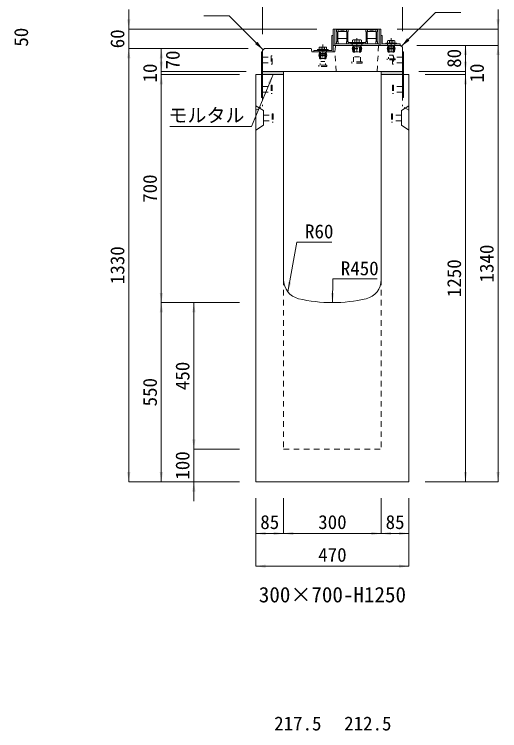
# Model space of a CAD drawing. Units: millimetres at full size. Extents: x -1934 to 78146, y -143454 to -112471.
# Drawn here: x 34148 to 35639, y -134488 to -132288 of the extents above; entities that cross this region are included whole.
import ezdxf
from ezdxf.enums import TextEntityAlignment as Align

# ---------------------------------------------------------------- set-up
doc = ezdxf.new("R2010")
doc.units = ezdxf.units.MM
doc.header["$LTSCALE"] = 23
for name, pattern in [('CHAIN', [18.5, 12, -1.5, 3.5, -1.5]), ('USER2', [1.35, 0.75, -0.6]), ('USER3', [1.35, 0.75, -0.6])]:
    doc.linetypes.add(name, pattern=pattern)
for name, color, linetype, lineweight in [('0_2', 7, 'Continuous', 13), ('インサート', 92, 'USER2', 9), ('グレーチング', 7, 'Continuous', 9), ('ジョイント', 7, 'Continuous', 5), ('モルタル', 7, 'Continuous', 13), ('作業エリア', 11, 'Continuous', 13), ('受枠', 3, 'Continuous', 13), ('寸法線', 7, 'Continuous', 13), ('引出線', 4, 'Continuous', 13), ('本体', 2, 'Continuous', 13), ('ｲﾝｻｰﾄ', 3, 'USER3', 5)]:
    doc.layers.add(name, color=color, linetype=linetype, lineweight=lineweight)
doc.layers.add('ハッチング_モルタル', color=30, linetype='Continuous')
doc.styles.add('ＭＳ ゴシック', font='')
doc.styles.get('ＭＳ ゴシック').set_extended_font_data('MS Gothic')

# ---------------------------------------------------------------- blocks, each defined once
blk = doc.blocks.new('filled_arrow')
at = {"color": 0, "linetype": 'Continuous', "lineweight": -2}
blk.add_solid([(7.5, 1.25), (0, 0), (7.5, -1.25)], dxfattribs=at)

msp = doc.modelspace()

# ---------------------------------------------------------------- hatches: boundary and pattern name
at = {"layer": 'ハッチング_モルタル'}
for points in [[(34909.82, -132463.33), (34909.82, -132473.33), (34974.82, -132473.33), (34974.82, -132463.33)], [(35274.82, -132463.33), (35274.82, -132473.33), (35339.82, -132473.33), (35339.82, -132463.33)]]:
    msp.add_hatch(color=256, dxfattribs=at).paths.add_polyline_path(points)

# ---------------------------------------------------------------- linework, layer by layer
at = {"layer": 'インサート', "linetype": 'Continuous'}
for p, q in [((35219.32, -132376.53), (35181.32, -132376.53)), ((35181.32, -132376.53), (35181.32, -132378.83)), ((35219.32, -132378.83), (35181.32, -132378.83)), ((35219.32, -132376.53), (35219.32, -132378.83)), ((35289.32, -132376.53), (35321.32, -132376.53)), ((35289.32, -132376.53), (35289.32, -132378.83)), ((35289.32, -132378.83), (35321.32, -132378.83)), ((35321.32, -132376.53), (35321.32, -132378.83)), ((35079.32, -132396.53), (35111.32, -132396.53)), ((35079.32, -132396.53), (35079.32, -132398.83)), ((35079.32, -132398.83), (35111.32, -132398.83)), ((35111.32, -132396.53), (35111.32, -132398.83))]:
    msp.add_line(p, q, dxfattribs=at)
at = {"layer": 'インサート', "linetype": 'Continuous', "lineweight": 13}
for p, q in [((35188.33, -132366.53), (35186.47, -132367.38)), ((35186.47, -132367.38), (35186.47, -132376.53)), ((35214.17, -132376.53), (35186.47, -132376.53)), ((35212.32, -132366.53), (35188.33, -132366.53)), ((35212.32, -132366.53), (35214.17, -132367.38)), ((35214.17, -132367.38), (35214.17, -132376.53)), ((35295.84, -132368.53), (35294.37, -132369.38)), ((35294.37, -132369.38), (35294.37, -132376.53)), ((35294.37, -132376.53), (35316.27, -132376.53)), ((35295.84, -132368.53), (35314.8, -132368.53)), ((35314.8, -132368.53), (35316.27, -132369.38)), ((35316.27, -132369.38), (35316.27, -132376.53)), ((35085.84, -132388.53), (35084.37, -132389.38)), ((35084.37, -132389.38), (35084.37, -132396.53)), ((35084.37, -132396.53), (35106.27, -132396.53)), ((35085.84, -132388.53), (35104.8, -132388.53)), ((35104.8, -132388.53), (35106.27, -132389.38)), ((35106.27, -132389.38), (35106.27, -132396.53))]:
    msp.add_line(p, q, dxfattribs=at)
at = {"layer": 'インサート'}
for p, q in [((35186.57, -132392.58), (35187.82, -132383.33)), ((35187.82, -132383.33), (35212.82, -132383.33)), ((35190.87, -132383.33), (35190.87, -132388.33)), ((35191.32, -132376.53), (35191.32, -132378.83)), ((35209.32, -132376.53), (35209.32, -132378.83)), ((35209.77, -132383.33), (35209.77, -132388.33)), ((35214.07, -132392.58), (35212.82, -132383.33)), ((35294.07, -132392.58), (35295.32, -132383.33)), ((35295.32, -132383.33), (35315.32, -132383.33)), ((35298.2, -132383.33), (35298.2, -132388.33)), ((35298.32, -132376.53), (35298.32, -132378.83)), ((35312.32, -132376.53), (35312.32, -132378.83)), ((35312.45, -132383.33), (35312.45, -132388.33)), ((35316.57, -132392.58), (35315.32, -132383.33)), ((35084.07, -132412.58), (35085.32, -132403.33)), ((35085.32, -132403.33), (35105.32, -132403.33)), ((35087.07, -132408.33), (35103.57, -132408.33)), ((35087.07, -132408.33), (35087.07, -132444.33)), ((35088.2, -132403.33), (35088.2, -132408.33)), ((35088.32, -132396.53), (35088.32, -132398.83)), ((35089.32, -132408.33), (35089.32, -132433.33)), ((35101.32, -132408.33), (35101.32, -132433.33)), ((35102.32, -132396.53), (35102.32, -132398.83)), ((35102.45, -132403.33), (35102.45, -132408.33)), ((35103.57, -132408.33), (35103.57, -132444.33)), ((35106.57, -132412.58), (35105.32, -132403.33)), ((35185.32, -132392.58), (35215.32, -132392.58)), ((35185.32, -132392.58), (35185.32, -132394.08)), ((35185.32, -132394.08), (35215.32, -132394.08)), ((35186.57, -132394.08), (35187.82, -132403.33)), ((35187.82, -132403.33), (35212.82, -132403.33)), ((35189.42, -132388.33), (35211.22, -132388.33)), ((35189.42, -132388.33), (35189.42, -132433.83)), ((35192.32, -132388.33), (35192.32, -132418.33)), ((35208.32, -132388.33), (35208.32, -132418.33)), ((35211.22, -132388.33), (35211.22, -132433.83)), ((35214.07, -132394.08), (35212.82, -132403.33)), ((35215.32, -132392.58), (35215.32, -132394.08)), ((35292.82, -132392.58), (35317.82, -132392.58)), ((35292.82, -132392.58), (35292.82, -132394.08)), ((35292.82, -132394.08), (35317.82, -132394.08)), ((35294.07, -132394.08), (35295.32, -132403.33)), ((35295.32, -132403.33), (35315.32, -132403.33)), ((35297.07, -132388.33), (35313.57, -132388.33)), ((35297.07, -132388.33), (35297.07, -132424.33)), ((35299.32, -132388.33), (35299.32, -132413.33)), ((35311.32, -132388.33), (35311.32, -132413.33)), ((35313.57, -132388.33), (35313.57, -132424.33)), ((35316.57, -132394.08), (35315.32, -132403.33)), ((35317.82, -132392.58), (35317.82, -132394.08)), ((34909.82, -132419.83), (34936.82, -132419.83)), ((34909.82, -132419.83), (34909.82, -132436.83)), ((34939.82, -132415.83), (34936.82, -132415.83)), ((34936.82, -132415.83), (34936.82, -132440.83)), ((34939.82, -132440.83), (34939.82, -132415.83)), ((35082.82, -132412.58), (35107.82, -132412.58)), ((35082.82, -132412.58), (35082.82, -132414.08)), ((35082.82, -132414.08), (35107.82, -132414.08)), ((35084.07, -132414.08), (35085.32, -132423.33)), ((35085.32, -132423.33), (35105.32, -132423.33)), ((35106.57, -132414.08), (35105.32, -132423.33)), ((35107.82, -132412.58), (35107.82, -132414.08)), ((35192.32, -132418.33), (35208.32, -132418.33)), ((35293.32, -132428.33), (35293.32, -132424.33)), ((35317.32, -132424.33), (35293.32, -132424.33)), ((35317.32, -132428.33), (35293.32, -132428.33)), ((35299.32, -132413.33), (35311.32, -132413.33)), ((35309.82, -132415.83), (35312.82, -132415.83)), ((35309.82, -132440.83), (35309.82, -132415.83)), ((35312.82, -132415.83), (35312.82, -132440.83)), ((35339.82, -132419.83), (35312.82, -132419.83)), ((35317.32, -132424.33), (35317.32, -132428.33)), ((35339.82, -132419.83), (35339.82, -132436.83)), ((34909.82, -132436.83), (34936.82, -132436.83)), ((34936.82, -132440.83), (34939.82, -132440.83)), ((35083.32, -132448.33), (35083.32, -132444.33)), ((35107.32, -132444.33), (35083.32, -132444.33)), ((35107.32, -132448.33), (35083.32, -132448.33)), ((35089.32, -132433.33), (35101.32, -132433.33)), ((35107.32, -132444.33), (35107.32, -132448.33)), ((35184.32, -132438.33), (35184.32, -132433.83)), ((35216.32, -132433.83), (35184.32, -132433.83)), ((35216.32, -132438.33), (35184.32, -132438.33)), ((35216.32, -132433.83), (35216.32, -132438.33)), ((35312.82, -132440.83), (35309.82, -132440.83)), ((35339.82, -132436.83), (35312.82, -132436.83))]:
    msp.add_line(p, q, dxfattribs=at)
at = {"layer": 'インサート', "linetype": 'Continuous', "lineweight": 5}
for p, q in [((35193.4, -132367.38), (35193.4, -132376.53)), ((35207.25, -132367.38), (35207.25, -132376.53)), ((35299.85, -132369.38), (35299.85, -132376.53)), ((35310.8, -132369.38), (35310.8, -132376.53)), ((35089.85, -132389.38), (35089.85, -132396.53)), ((35100.8, -132389.38), (35100.8, -132396.53))]:
    msp.add_line(p, q, dxfattribs=at)
for centre, radius, start, end in [((35189.93, -132374.04), 7.5, 62.50883, 117.49117), ((35200.32, -132395.27), 28.73, 76.05376, 103.94624), ((35210.71, -132374.04), 7.5, 62.50883, 117.49117), ((35297.11, -132373.38), 4.85, 55.61575, 124.38425), ((35305.32, -132386.65), 18.12, 72.41205, 107.58795), ((35313.53, -132373.38), 4.85, 55.61575, 124.38425), ((35087.11, -132393.38), 4.85, 55.61575, 124.38425), ((35095.32, -132406.65), 18.12, 72.41205, 107.58795), ((35103.53, -132393.38), 4.85, 55.61575, 124.38425)]:
    msp.add_arc(centre, radius, start, end, dxfattribs=at)
at = {"layer": 'グレーチング'}
for p, q in [((35137.82, -132334.83), (35137.82, -132340.83)), ((35137.82, -132334.83), (35262.82, -132334.83)), ((35137.82, -132340.83), (35138.82, -132341.83)), ((35138.82, -132341.83), (35138.82, -132371.83)), ((35142.82, -132340.83), (35141.82, -132341.83)), ((35141.82, -132341.83), (35141.82, -132371.83)), ((35142.82, -132334.83), (35142.82, -132340.83)), ((35142.82, -132340.83), (35167.82, -132334.83)), ((35142.82, -132340.83), (35167.82, -132340.83)), ((35167.82, -132334.83), (35167.82, -132340.83)), ((35167.82, -132340.83), (35168.82, -132341.83)), ((35168.82, -132341.83), (35168.82, -132371.83)), ((35172.82, -132340.83), (35171.82, -132341.83)), ((35171.82, -132341.83), (35171.82, -132371.83)), ((35172.82, -132334.83), (35172.82, -132340.83)), ((35227.82, -132334.83), (35227.82, -132340.83)), ((35227.82, -132340.83), (35228.82, -132341.83)), ((35228.82, -132341.83), (35228.82, -132371.83)), ((35232.82, -132340.83), (35231.82, -132341.83)), ((35231.82, -132341.83), (35231.82, -132371.83)), ((35232.82, -132340.83), (35257.82, -132334.83)), ((35232.82, -132334.83), (35232.82, -132340.83)), ((35232.82, -132340.83), (35257.82, -132340.83)), ((35257.82, -132334.83), (35257.82, -132340.83)), ((35257.82, -132340.83), (35258.82, -132341.83)), ((35258.82, -132341.83), (35258.82, -132371.83)), ((35262.82, -132340.83), (35261.82, -132341.83)), ((35261.82, -132341.83), (35261.82, -132371.83)), ((35262.82, -132334.83), (35262.82, -132340.83)), ((35168.82, -132362.83), (35141.82, -132362.83)), ((35258.82, -132362.83), (35231.82, -132362.83)), ((35137.82, -132372.83), (35138.82, -132371.83)), ((35137.82, -132378.83), (35137.82, -132372.83)), ((35137.82, -132378.83), (35142.82, -132378.83)), ((35142.82, -132372.83), (35141.82, -132371.83)), ((35142.82, -132378.83), (35142.82, -132372.83)), ((35167.82, -132372.83), (35168.82, -132371.83)), ((35167.82, -132378.83), (35167.82, -132372.83)), ((35167.82, -132378.83), (35172.82, -132378.83)), ((35172.82, -132372.83), (35171.82, -132371.83)), ((35172.82, -132378.83), (35172.82, -132372.83)), ((35227.82, -132374.33), (35172.82, -132374.33)), ((35227.82, -132372.83), (35228.82, -132371.83)), ((35227.82, -132378.83), (35227.82, -132372.83)), ((35227.82, -132378.83), (35232.82, -132378.83)), ((35232.82, -132372.83), (35231.82, -132371.83)), ((35232.82, -132378.83), (35232.82, -132372.83)), ((35257.82, -132372.83), (35258.82, -132371.83)), ((35257.82, -132378.83), (35257.82, -132372.83)), ((35257.82, -132378.83), (35262.82, -132378.83)), ((35262.82, -132372.83), (35261.82, -132371.83)), ((35262.82, -132378.83), (35262.82, -132372.83))]:
    msp.add_line(p, q, dxfattribs=at)
at = {"layer": 'ジョイント'}
for p, q in [((34906.62, -132403.33), (34909.82, -132403.33)), ((34906.62, -132403.33), (34906.62, -132543.33)), ((34909.82, -132403.33), (34909.82, -132543.33)), ((35339.82, -132403.33), (35343.02, -132403.33)), ((35339.82, -132403.33), (35339.82, -132543.33)), ((35343.02, -132403.33), (35343.02, -132543.33)), ((34906.62, -132543.33), (34909.82, -132543.33)), ((35339.82, -132543.33), (35343.02, -132543.33))]:
    msp.add_line(p, q, dxfattribs=at)
at = {"layer": 'ジョイント', "linetype": 'USER2'}
for p, q in [((34906.62, -132413.33), (34909.82, -132413.33)), ((35339.82, -132413.33), (35343.02, -132413.33)), ((34906.62, -132458.33), (34909.82, -132458.33)), ((35339.82, -132458.33), (35343.02, -132458.33)), ((34906.62, -132488.33), (34909.82, -132488.33)), ((35339.82, -132488.33), (35343.02, -132488.33)), ((34906.62, -132533.33), (34909.82, -132533.33)), ((35339.82, -132533.33), (35343.02, -132533.33))]:
    msp.add_line(p, q, dxfattribs=at)
at = {"layer": 'モルタル'}
for points in [[(34909.82, -132463.33), (34974.82, -132463.33), (34974.82, -132473.33), (34909.82, -132473.33)], [(35274.82, -132463.33), (35339.82, -132463.33), (35339.82, -132473.33), (35274.82, -132473.33)]]:
    msp.add_lwpolyline(points, close=True, dxfattribs=at)
at = {"layer": '作業エリア'}
for p, q in [((35134.44, -132385.89), (35134.82, -132383.33)), ((35134.82, -132383.33), (35137.41, -132383.33)), ((35057.36, -132393.33), (35059.82, -132393.33)), ((35059.82, -132393.33), (35060.3, -132395.75))]:
    msp.add_line(p, q, dxfattribs=at)
at = {"layer": '受枠'}
for p, q in [((35127.32, -132333.33), (35273.32, -132333.33)), ((35127.32, -132333.33), (35127.32, -132383.33)), ((35131.82, -132333.33), (35131.82, -132383.33)), ((35268.82, -132333.33), (35268.82, -132383.33)), ((35273.32, -132333.33), (35273.32, -132383.33)), ((35122.82, -132398.83), (35122.82, -132353.33)), ((35122.82, -132353.33), (35127.32, -132353.33)), ((35127.32, -132353.33), (35127.32, -132403.33)), ((35277.82, -132353.33), (35273.32, -132353.33)), ((35277.82, -132378.83), (35277.82, -132353.33)), ((35127.32, -132383.33), (35273.32, -132383.33)), ((35131.82, -132378.83), (35268.82, -132378.83)), ((35273.32, -132383.33), (35333.32, -132383.33)), ((35333.32, -132378.83), (35277.82, -132378.83)), ((35333.32, -132383.33), (35333.32, -132378.83)), ((35067.32, -132403.33), (35067.32, -132398.83)), ((35067.32, -132398.83), (35122.82, -132398.83)), ((35127.32, -132403.33), (35067.32, -132403.33))]:
    msp.add_line(p, q, dxfattribs=at)
at = {"layer": '受枠', "linetype": 'CHAIN'}
for p, q in [((35200.32, -132361.08), (35200.32, -132401.08)), ((35305.32, -132361.08), (35305.32, -132401.08)), ((35095.32, -132381.08), (35095.32, -132421.08))]:
    msp.add_line(p, q, dxfattribs=at)
at = {"layer": '受枠', "linetype": 'USER2'}
for p, q in [((35185.32, -132378.83), (35185.32, -132383.33)), ((35215.32, -132378.83), (35215.32, -132383.33)), ((35294.32, -132378.83), (35294.32, -132383.33)), ((35316.32, -132378.83), (35316.32, -132383.33)), ((35084.32, -132398.83), (35084.32, -132403.33)), ((35106.32, -132398.83), (35106.32, -132403.33))]:
    msp.add_line(p, q, dxfattribs=at)
at = {"layer": '寸法線'}
for p, q in [((34909.82, -132349.33), (34909.82, -132092.24)), ((35339.82, -132339.33), (35339.82, -132092.24)), ((35339.82, -132339.33), (35339.82, -132186.88)), ((34499.26, -132453.33), (34499.26, -132273.33)), ((35633.58, -132443.33), (35633.58, -132273.33)), ((35077.32, -132333.33), (34499.26, -132333.33)), ((35323.32, -132333.33), (35633.58, -132333.33)), ((35383.82, -132383.33), (35533.58, -132383.33)), ((35383.82, -132383.33), (35633.58, -132383.33)), ((35383.82, -132383.33), (35633.58, -132383.33)), ((35533.58, -132463.33), (35533.58, -132383.33)), ((35633.58, -133723.33), (35633.58, -132383.33)), ((34499.26, -133723.33), (34499.26, -132393.33)), ((34865.82, -132393.33), (34499.26, -132393.33)), ((34865.82, -132393.33), (34499.26, -132393.33)), ((34599.26, -132463.33), (34599.26, -132393.33)), ((34865.82, -132393.33), (34599.26, -132393.33)), ((34599.26, -132533.33), (34599.26, -132403.33)), ((35533.58, -132403.33), (35533.58, -132533.33)), ((34859.82, -132463.33), (34599.26, -132463.33)), ((34859.82, -132463.33), (34599.26, -132463.33)), ((34599.26, -132473.33), (34599.26, -133173.34)), ((34839.82, -132473.33), (34599.26, -132473.33)), ((34839.82, -132473.33), (34599.26, -132473.33)), ((35389.82, -132463.33), (35533.58, -132463.33)), ((35389.82, -132463.33), (35533.58, -132463.33)), ((35409.82, -132473.33), (35533.58, -132473.33)), ((35409.82, -132473.33), (35533.58, -132473.33)), ((35533.58, -133723.33), (35533.58, -132473.33)), ((34839.82, -133173.34), (34599.26, -133173.34)), ((34599.26, -133723.33), (34599.26, -133173.34)), ((34839.82, -133173.34), (34599.26, -133173.34)), ((34699.26, -133173.34), (34699.26, -133623.33)), ((34839.82, -133173.34), (34699.26, -133173.34)), ((34699.26, -133563.33), (34699.26, -133783.33)), ((34839.82, -133623.33), (34699.26, -133623.33)), ((34839.82, -133623.33), (34699.26, -133623.33)), ((34839.82, -133723.33), (34499.26, -133723.33)), ((34839.82, -133723.33), (34599.26, -133723.33)), ((34839.82, -133723.33), (34699.26, -133723.33)), ((35409.82, -133723.33), (35533.58, -133723.33)), ((35409.82, -133723.33), (35633.58, -133723.33)), ((34889.82, -133773.33), (34889.82, -133882.13)), ((34889.82, -133773.33), (34889.82, -133982.6)), ((34974.82, -133773.33), (34974.82, -133882.13)), ((34974.82, -133773.33), (34974.82, -133882.13)), ((35274.82, -133773.33), (35274.82, -133882.13)), ((35274.82, -133773.33), (35274.82, -133882.13)), ((35359.82, -133773.33), (35359.82, -133882.13)), ((35359.82, -133773.33), (35359.82, -133982.6)), ((34889.82, -133882.13), (34974.82, -133882.13)), ((34974.82, -133882.13), (35274.82, -133882.13)), ((35274.82, -133882.13), (35359.82, -133882.13)), ((34889.82, -133982.6), (35359.82, -133982.6))]:
    msp.add_line(p, q, dxfattribs=at)
at = {"layer": '引出線'}
for points in [[(34912.1, -132397.05), (34807.94, -132292.89), (34729.94, -132292.89)], [(35336.82, -132386.33), (35440.99, -132282.17), (35518.98, -132282.17)], [(34942.32, -132473.33), (34875.92, -132632.28), (34625.01, -132632.28)], [(34987.75, -133140.02), (35015.74, -132987.24), (35123.43, -132987.24)], [(35124.82, -133173.34), (35125.61, -133100.62), (35262.54, -133100.62)]]:
    msp.add_lwpolyline(points, dxfattribs=at)
at = {"layer": '本体'}
for p, q in [((35134.44, -132385.89), (35131.82, -132403.33)), ((35137.41, -132383.33), (35333.82, -132383.33)), ((35333.82, -132383.33), (35339.82, -132389.33)), ((34909.82, -132399.33), (34915.82, -132393.33)), ((34909.82, -132399.33), (34909.82, -132463.33)), ((34915.82, -132393.33), (35057.36, -132393.33)), ((35060.3, -132395.75), (35061.82, -132403.33)), ((35061.82, -132403.33), (35131.82, -132403.33)), ((35339.82, -132389.33), (35339.82, -132463.33)), ((34909.82, -132463.33), (35339.82, -132463.33)), ((34909.82, -132473.33), (34974.82, -132473.33)), ((35274.82, -132473.33), (35339.82, -132473.33))]:
    msp.add_line(p, q, dxfattribs=at)
at = {"layer": '本体', "linetype": 'USER2', "lineweight": 15}
for p, q in [((35261.82, -132463.33), (35266.82, -132383.33)), ((35136.82, -132463.33), (35131.82, -132403.33))]:
    msp.add_line(p, q, dxfattribs=at)
at = {"layer": '本体', "lineweight": 20}
for p, q in [((34889.82, -132473.33), (34889.82, -133723.33)), ((34974.82, -132473.33), (34889.82, -132473.33)), ((34974.82, -133102.81), (34974.82, -132473.33)), ((35274.82, -133102.81), (35274.82, -132473.33)), ((35359.82, -132473.33), (35274.82, -132473.33)), ((35359.82, -133723.33), (35359.82, -132473.33)), ((34889.82, -133723.33), (35359.82, -133723.33))]:
    msp.add_line(p, q, dxfattribs=at)
at = {"layer": '本体', "linetype": 'USER3', "lineweight": 5}
for p, q in [((34909.82, -132473.33), (34909.82, -132570.34)), ((35339.82, -132473.33), (35339.82, -132570.34)), ((34889.82, -132582.84), (34909.82, -132570.34)), ((35359.82, -132582.84), (35339.82, -132570.34))]:
    msp.add_line(p, q, dxfattribs=at)
at = {"layer": '本体', "lineweight": 5}
for p, q in [((34889.82, -132569.34), (34913.02, -132583.84)), ((34913.02, -132583.84), (34913.02, -132628.84)), ((35359.82, -132569.34), (35336.62, -132583.84)), ((35336.62, -132583.84), (35336.62, -132628.84)), ((34889.82, -132643.34), (34913.02, -132628.84)), ((35359.82, -132643.34), (35336.62, -132628.84))]:
    msp.add_line(p, q, dxfattribs=at)
at = {"layer": '本体', "linetype": 'USER3', "lineweight": 9}
for p, q in [((34974.82, -133102.81), (34974.82, -133623.33)), ((35274.82, -133102.81), (35274.82, -133623.33)), ((34974.82, -133623.33), (35274.82, -133623.33))]:
    msp.add_line(p, q, dxfattribs=at)
at = {"layer": '本体'}
for centre, start, end in [((35137.41, -132386.33), 90, 171.46923), ((35057.36, -132396.33), 11.30993, 90)]:
    msp.add_arc(centre, 3, start, end, dxfattribs=at)
at = {"layer": '本体', "lineweight": 20}
for centre, radius, start, end in [((35034.82, -133102.81), 60, 180, 256.65776), ((35214.82, -133102.81), 60, 283.34229, 0), ((35124.82, -132723.34), 450, 256.65776, 283.34229)]:
    msp.add_arc(centre, radius, start, end, dxfattribs=at)
at = {"layer": 'ｲﾝｻｰﾄ'}
for p, q in [((34909.82, -132509.83), (34936.82, -132509.83)), ((34936.82, -132505.84), (34936.82, -132530.83)), ((34936.82, -132505.84), (34939.83, -132505.84)), ((34939.83, -132505.84), (34939.83, -132530.83)), ((35309.82, -132505.84), (35309.82, -132530.83)), ((35312.82, -132505.84), (35309.82, -132505.84)), ((35312.82, -132505.84), (35312.82, -132530.83)), ((35339.82, -132509.83), (35312.82, -132509.83)), ((34909.82, -132526.84), (34936.82, -132526.84)), ((34936.82, -132530.83), (34939.83, -132530.83)), ((35312.82, -132530.83), (35309.82, -132530.83)), ((35339.82, -132526.84), (35312.82, -132526.84)), ((34913.02, -132597.84), (34940.03, -132597.84)), ((34913.02, -132597.84), (34913.02, -132614.84)), ((34940.03, -132593.84), (34940.03, -132618.84)), ((34940.03, -132593.84), (34943.03, -132593.84)), ((34943.03, -132593.84), (34943.03, -132618.84)), ((35306.62, -132593.84), (35306.62, -132618.84)), ((35309.62, -132593.84), (35306.62, -132593.84)), ((35309.62, -132593.84), (35309.62, -132618.84)), ((35336.62, -132597.84), (35309.62, -132597.84)), ((35336.62, -132597.84), (35336.62, -132614.84)), ((34913.02, -132614.84), (34940.03, -132614.84)), ((34940.03, -132618.84), (34943.03, -132618.84)), ((35309.62, -132618.84), (35306.62, -132618.84)), ((35336.62, -132614.84), (35309.62, -132614.84))]:
    msp.add_line(p, q, dxfattribs=at)

# ---------------------------------------------------------------- block references
at = {"layer": '寸法線', "xscale": 4, "yscale": 4}
for p, rotation in [((34499.26, -132333.33), 90), ((35633.58, -132333.33), 90), ((35533.58, -132383.33), 270), ((35633.58, -132383.33), 270), ((35633.58, -132383.33), 270), ((34499.26, -132393.33), 270), ((34499.26, -132393.33), 270), ((34599.26, -132393.33), 270), ((34599.26, -132463.33), 90), ((34599.26, -132463.33), 90), ((35533.58, -132463.33), 90), ((35533.58, -132463.33), 90), ((34599.26, -132473.33), 270), ((34599.26, -132473.33), 270), ((35533.58, -132473.33), 270), ((35533.58, -132473.33), 270), ((34599.26, -133173.34), 90), ((34599.26, -133173.34), 270), ((34699.26, -133173.34), 270), ((34699.26, -133623.33), 90), ((34699.26, -133623.33), 90), ((34499.26, -133723.33), 90), ((34599.26, -133723.33), 90), ((35533.58, -133723.33), 90), ((35633.58, -133723.33), 90), ((34699.26, -133723.33), 270), ((34974.82, -133882.13), 180), ((35274.82, -133882.13), 180), ((35359.82, -133882.13), 180), ((35359.82, -133982.6), 180)]:
    msp.add_blockref('filled_arrow', p, dxfattribs=dict(at, rotation=rotation))
for p in [(34889.82, -133882.13), (34974.82, -133882.13), (35274.82, -133882.13), (34889.82, -133982.6)]:
    msp.add_blockref('filled_arrow', p, dxfattribs=at)
at = {"layer": '引出線', "xscale": 4, "yscale": 4}
for p, rotation in [((35336.82, -132386.33), 45), ((34912.1, -132397.05), 135), ((34942.32, -132473.33), 247.3), ((34987.75, -133140.02), 79.6), ((35124.82, -133173.34), 89.4)]:
    msp.add_blockref('filled_arrow', p, dxfattribs=dict(at, rotation=rotation))

# ---------------------------------------------------------------- texts
at = {"layer": '0_2', "style": 'ＭＳ ゴシック'}
msp.add_text('300×700-H1250', height=47.47, dxfattribs=at).set_placement((35124.82, -134069.94), align=Align.MIDDLE_CENTER)
at = {"layer": '寸法線', "style": 'ＭＳ ゴシック'}
for s, p in [('50', (34168.58, -132358.33)), ('60', (34464.26, -132363.33)), ('70', (34634.26, -132428.33)), ('80', (35498.58, -132423.33)), ('10', (34564.26, -132468.33)), ('10', (35568.58, -132468.33)), ('700', (34564.26, -132823.34)), ('1330', (34464.26, -133058.33)), ('1340', (35598.58, -133053.33)), ('1250', (35498.58, -133098.33)), ('450', (34664.26, -133398.34)), ('550', (34564.26, -133448.34)), ('100', (34664.26, -133673.33))]:
    msp.add_text(s, height=42.72, rotation=90, dxfattribs=at).set_placement(p, align=Align.MIDDLE_CENTER)
for s, p in [('85', (34932.32, -133847.13)), ('300', (35124.82, -133847.13)), ('85', (35317.32, -133847.13)), ('470', (35124.82, -133947.6)), ('217.5', (35018.57, -134465.55)), ('212.5', (35233.57, -134465.55))]:
    msp.add_text(s, height=42.72, dxfattribs=at).set_placement(p, align=Align.MIDDLE_CENTER)
at = {"layer": '引出線', "style": 'ＭＳ ゴシック'}
msp.add_text('モルタル', height=42.72, dxfattribs=at).set_placement((34737.96, -132576.68), align=Align.TOP_CENTER)
for s, p in [('R60', (35040.74, -132933.24)), ('R450', (35150.61, -133046.62))]:
    msp.add_text(s, height=42.72, dxfattribs=at).set_placement(p, align=Align.TOP_LEFT)

doc.saveas('drawing.dxf')
